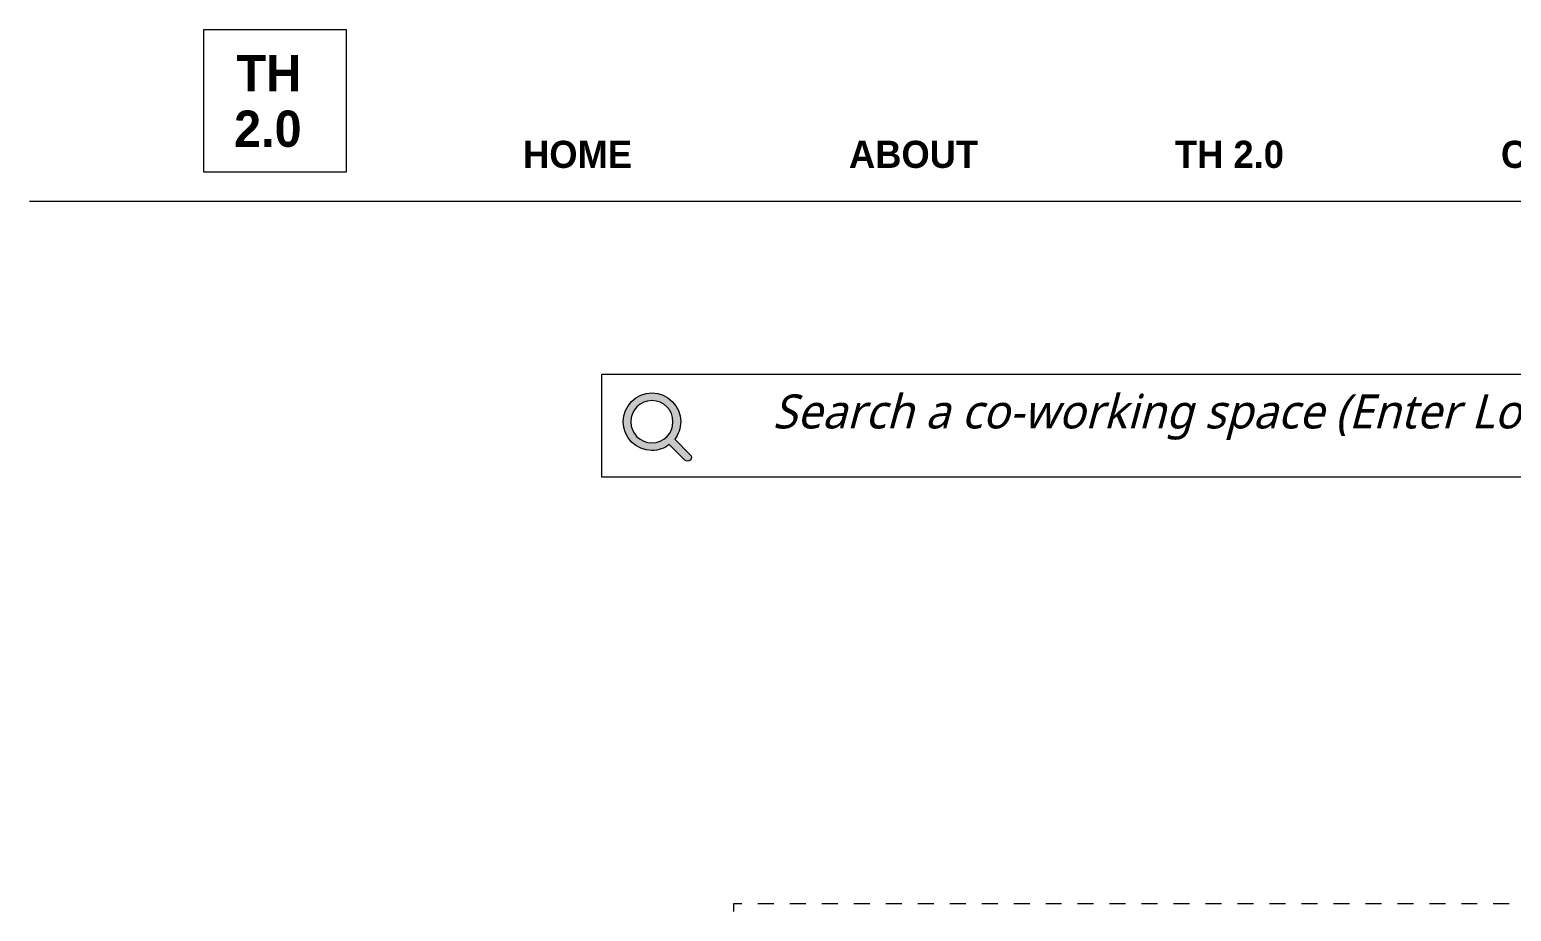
# Model space of a CAD drawing. Header units: inches. Extents: x -8 to 10100, y -1893 to 1161.
# Drawn here: x -7.5 to 456, y 884.9 to 1160.6 of the extents above; entities that cross this region are included whole.
import ezdxf

# ---------------------------------------------------------------- set-up
doc = ezdxf.new("R2010")
doc.units = ezdxf.units.IN
doc.header["$MEASUREMENT"] = 0
doc.linetypes.add('AI-Linetype-4', pattern=[10.00112, 5.00056, -5.00056])
doc.layers.add('Layer 1', color=7, linetype='Continuous')

# ---------------------------------------------------------------- blocks, each defined once
blk = doc.blocks.new('block 132')
at = {"layer": 'Layer 1', "color": 18, "lineweight": 9, "true_color": 0x010101}
blk.add_lwpolyline([(91.5, 1116.02), (46.94, 1116.02), (46.94, 1160.58), (91.5, 1160.58), (91.5, 1116.02)], dxfattribs=at)
at = {"layer": 'Layer 1', "color": 253, "true_color": 0xb2b1b1, "char_height": 11.3546, "attachment_point": 7}
for s, insert in [('\\fnevis|b1|i0|c0|p34;\\W1;TH ', (57.19, 1141.26)), ('\\fnevis|b1|i0|c0|p34;\\W1;2.0', (56.45, 1123.77))]:
    blk.add_mtext(s, dxfattribs=dict(at, insert=insert))
blk = doc.blocks.new('block 139')
at = {"layer": 'Layer 1', "color": 18, "lineweight": 18, "true_color": 0x010101}
blk.add_lwpolyline([(858.35, 1020.66), (171.48, 1020.66), (171.48, 1052.86), (858.35, 1052.86), (858.35, 1020.66)], dxfattribs=at)
at = {"layer": 'Layer 1', "color": 8, "true_color": 0x808080, "insert": (224.92, 1032.33), "char_height": 10.62, "attachment_point": 7}
blk.add_mtext('\\fRoboto Light|b0|i1|c0|p34;\\W1;Search a co-working space (Enter Location)', dxfattribs=at)
blk = doc.blocks.new('block 147')
at = {"layer": 'Layer 1', "color": 250, "lineweight": 9, "true_color": 0x231f20}
blk.add_lwpolyline([(212.79, 884.92), (212.79, 887.42), (215.29, 887.42)], dxfattribs=at)
at = {"layer": 'Layer 1', "color": 250, "linetype": 'AI-Linetype-4', "lineweight": 9, "true_color": 0x231f20}
blk.add_lwpolyline([(220.29, 887.42), (817.85, 887.42)], dxfattribs=at)
blk = doc.blocks.new('block 146')
at = {"layer": 'Layer 1'}
blk.add_blockref('block 147', (0, 0), dxfattribs=at)
blk = doc.blocks.new('block 145')
at = {"layer": 'Layer 1'}
blk.add_blockref('block 146', (0, 0), dxfattribs=at)
blk = doc.blocks.new('block 142')
at = {"layer": 'Layer 1'}
blk.add_blockref('block 145', (0, 0), dxfattribs=at)

msp = doc.modelspace()

# ---------------------------------------------------------------- hatches: boundary and pattern name
at = {"layer": 'Layer 1', "true_color": 0x010101}
h = msp.add_hatch(color=18, dxfattribs=at)
h.dxf.hatch_style = 2
edge = h.paths.add_edge_path()
edge.add_spline(control_points=[(199.13, 1027.69), (199.13, 1027.69), (194.28, 1032.54), (194.28, 1032.54), (195.43, 1034.05), (196.13, 1035.94), (196.13, 1037.99), (196.13, 1042.95), (192.09, 1046.99), (187.13, 1046.99), (182.17, 1046.99), (178.13, 1042.95), (178.13, 1037.99), (178.13, 1033.03), (182.17, 1028.99), (187.13, 1028.99), (189.18, 1028.99), (191.07, 1029.68), (192.58, 1030.84), (192.58, 1030.84), (197.43, 1025.99), (197.43, 1025.99), (197.9, 1025.52), (198.66, 1025.52), (199.13, 1025.99), (199.6, 1026.46), (199.6, 1027.22), (199.13, 1027.69)], knot_values=[0, 0, 0, 0, 1, 1, 1, 2, 2, 2, 3, 3, 3, 4, 4, 4, 5, 5, 5, 6, 6, 6, 7, 7, 7, 8, 8, 8, 9, 9, 9, 9], degree=3, periodic=1)
edge = h.paths.add_edge_path()
edge.add_spline(control_points=[(187.13, 1031.39), (183.49, 1031.39), (180.53, 1034.35), (180.53, 1037.99), (180.53, 1041.63), (183.49, 1044.59), (187.13, 1044.59), (190.77, 1044.59), (193.73, 1041.63), (193.73, 1037.99), (193.73, 1034.35), (190.77, 1031.39), (187.13, 1031.39)], knot_values=[0, 0, 0, 0, 1, 1, 1, 2, 2, 2, 3, 3, 3, 4, 4, 4, 4], degree=3, periodic=1)

# ---------------------------------------------------------------- linework, layer by layer
at = {"layer": 'Layer 1', "color": 18, "lineweight": 5, "true_color": 0x010101}
msp.add_lwpolyline([(-7.5, 1106.94), (1028.5, 1106.94)], dxfattribs=at)
at = {"layer": 'Layer 1', "lineweight": 0}
for points, knots in [([(199.13, 1027.69), (199.13, 1027.69), (194.28, 1032.54), (194.28, 1032.54), (195.43, 1034.05), (196.13, 1035.94), (196.13, 1037.99), (196.13, 1042.95), (192.09, 1046.99), (187.13, 1046.99), (182.17, 1046.99), (178.13, 1042.95), (178.13, 1037.99), (178.13, 1033.03), (182.17, 1028.99), (187.13, 1028.99), (189.18, 1028.99), (191.07, 1029.68), (192.58, 1030.84), (192.58, 1030.84), (197.43, 1025.99), (197.43, 1025.99), (197.9, 1025.52), (198.66, 1025.52), (199.13, 1025.99), (199.6, 1026.46), (199.6, 1027.22), (199.13, 1027.69)], [0, 0, 0, 0, 1, 1, 1, 2, 2, 2, 3, 3, 3, 4, 4, 4, 5, 5, 5, 6, 6, 6, 7, 7, 7, 8, 8, 8, 9, 9, 9, 9]), ([(187.13, 1031.39), (183.49, 1031.39), (180.53, 1034.35), (180.53, 1037.99), (180.53, 1041.63), (183.49, 1044.59), (187.13, 1044.59), (190.77, 1044.59), (193.73, 1041.63), (193.73, 1037.99), (193.73, 1034.35), (190.77, 1031.39), (187.13, 1031.39)], [0, 0, 0, 0, 1, 1, 1, 2, 2, 2, 3, 3, 3, 4, 4, 4, 4])]:
    msp.add_open_spline(points, degree=3, knots=knots, dxfattribs=at)

# ---------------------------------------------------------------- block references
at = {"layer": 'Layer 1'}
for name in ['block 132', 'block 139', 'block 142']:
    msp.add_blockref(name, (0, 0), dxfattribs=at)

# ---------------------------------------------------------------- texts
at = {"layer": 'Layer 1', "color": 252, "true_color": 0x989898, "insert": (146.83, 1117.23), "char_height": 8.496, "attachment_point": 7}
msp.add_mtext('\\fnevis|b1|i0|c0|p34;\\W1;HOME^I^IABOUT^I^ITH 2.0^I^ICO-LIVE^I^ICO-WORK^I^IDEVELOP^I^ICONTACT US^I^ILOGIN ', dxfattribs=at)

doc.saveas('drawing.dxf')
